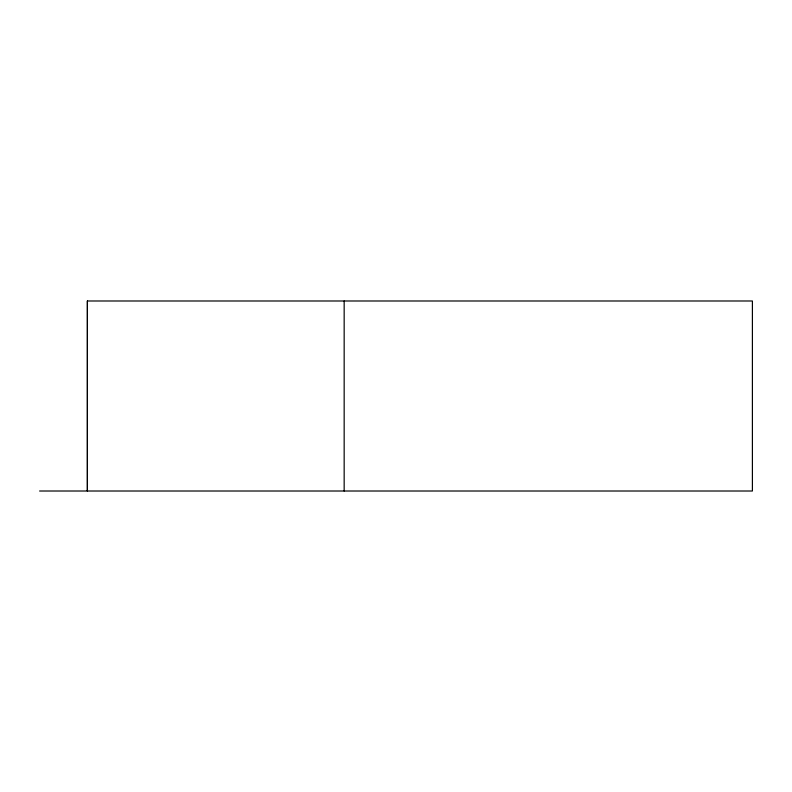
<?xml version="1.0" encoding="UTF-8"?>
<svg xmlns="http://www.w3.org/2000/svg" width="792" height="792" viewBox="0 0 792 792"><rect width="100%" height="100%" fill="white"/><g stroke="black" fill="none" stroke-linecap="round" stroke-linejoin="round"><path stroke-width="1.19" d="M87.407 300.99L87.387 491.01L87.387 300.99L752.4 300.99L752.4 491.01L39.6 491.01M344.164 300.99L344.164 491.01"/></g></svg>
